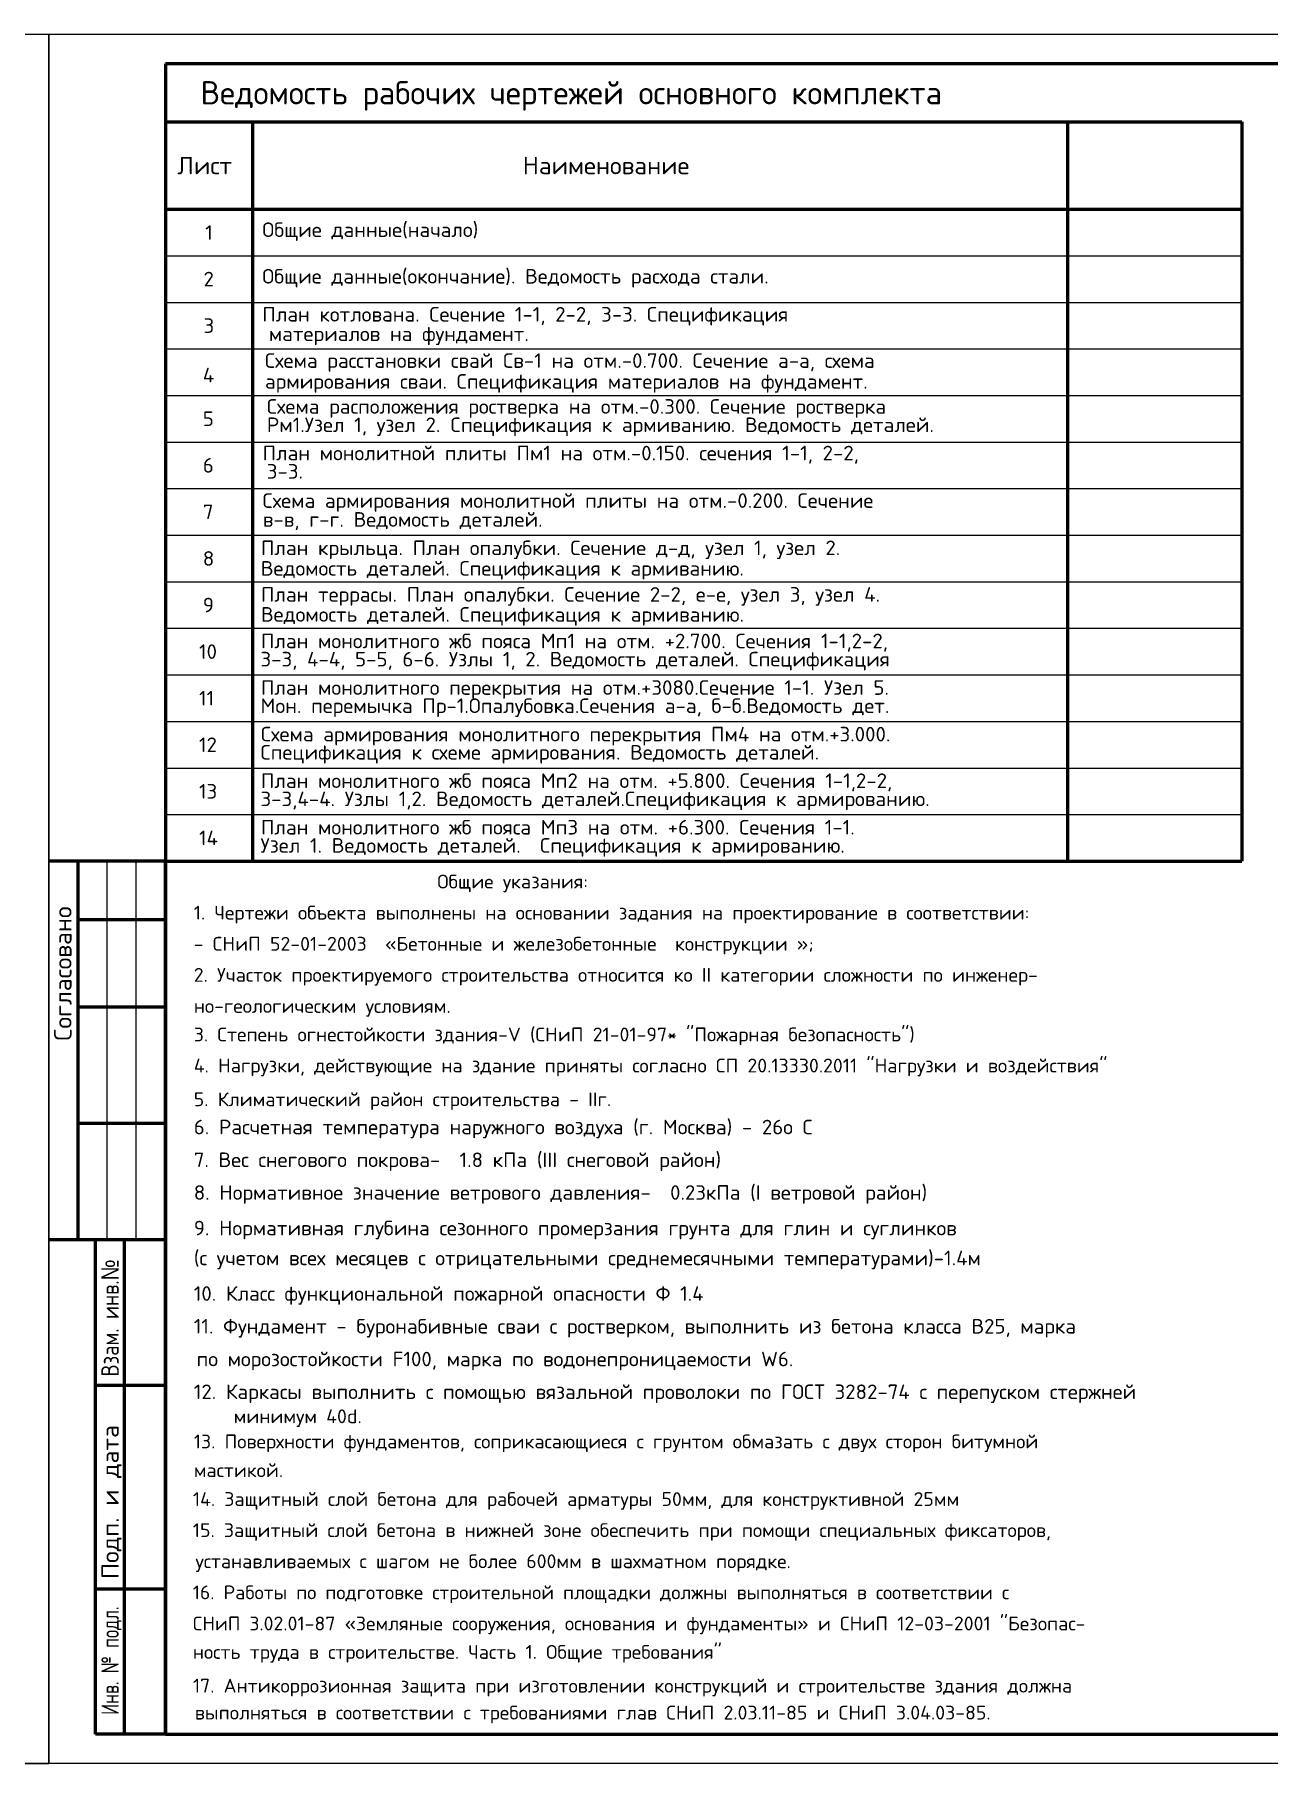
# Model space of a CAD drawing. Extents: x -12289450 to -10763036, y -7834513 to -6150123.
# Drawn here: x -11246492 to -11225289, y -7804813 to -7775113 of the extents above; entities that cross this region are included whole.
import ezdxf

# ---------------------------------------------------------------- set-up
doc = ezdxf.new("R2010")
doc.units = 0
doc.header["$LTSCALE"] = 25
doc.layers.add('Новое', color=51, linetype='Continuous')
doc.styles.get("Standard").update_dxf_attribs({"font": 'arial.ttf'})

msp = doc.modelspace()

# ---------------------------------------------------------------- linework, layer by layer
at = {"color": 0, "linetype": 'Continuous', "ltscale": 5}
msp.add_lwpolyline([(-11267034, -7804813.4), (-11246244, -7804813.4), (-11246244, -7775113.4), (-11267034, -7775113.4)], close=True, dxfattribs=at)
at = {"linetype": 'Continuous', "lineweight": 25, "ltscale": 75, "extrusion": (0, 1, 0)}
for points, elevation in [([(11204244, 0), (11246244, 0)], -7775113.4), ([(11225034.2, 0), (11267034, 0)], -7804813.4)]:
    msp.add_lwpolyline(points, dxfattribs=dict(at, elevation=elevation))
at = {"linetype": 'Continuous', "lineweight": 25, "ltscale": 75}
msp.add_lwpolyline([(-11246244, -7775113.4), (-11246244, -7804813.4)], dxfattribs=at)
at = {"linetype": 'Continuous', "lineweight": 60, "ltscale": 75, "extrusion": (0, 1, 0)}
for points, elevation in [([(11204744, 0), (11244244, 0)], -7775613.4), ([(11244244, 0), (11204744, 0)], -7804313.4)]:
    msp.add_lwpolyline(points, dxfattribs=dict(at, elevation=elevation))
at = {"linetype": 'Continuous', "lineweight": 60, "ltscale": 75, "extrusion": (1, 0, 0), "elevation": -11244244}
msp.add_lwpolyline([(-7775613.4, 0), (-7804313.4, 0)], dxfattribs=at)
at = {"linetype": 'Continuous', "lineweight": 25, "ltscale": 75, "extrusion": (1, 0, 0), "elevation": -11244244}
msp.add_lwpolyline([(-7776613.4, 0), (-7781313.4, 0)], dxfattribs=at)
at = {"linetype": 'Continuous', "ltscale": 75, "extrusion": (0, 1, 0)}
for elevation in [-7776613.4, -7778913.4, -7779713.4, -7780513.4, -7781313.4, -7782113.4, -7782913.4, -7783713.4, -7783713.4, -7784513.4, -7784513.4, -7785313.4, -7785313.4, -7786113.4, -7786113.4, -7786913.4, -7786913.4, -7787713.4, -7787713.4, -7788513.4]:
    msp.add_lwpolyline([(11244244, 0), (11225744, 0)], dxfattribs=dict(at, elevation=elevation))
at = {"linetype": 'Continuous', "lineweight": 60, "extrusion": (0, 1, 0)}
for points, elevation in [([(11244244, 0), (11225744, 0)], -7776613.4), ([(11244244, 0), (11225744, 0)], -7778113.4), ([(11244244, 0), (11246244, 0)], -7789313.4), ([(11244244, 0), (11225744, 0)], -7789313.4), ([(11245744, 0), (11244244, 0)], -7790313.4), ([(11245744, 0), (11244244, 0)], -7791813.4), ([(11245744, 0), (11244244, 0)], -7793813.4), ([(11245444, 0), (11244244, 0)], -7798313.4), ([(11245444, 0), (11244244, 0)], -7801813.4), ([(11244244, 0), (11245444, 0)], -7804313.4)]:
    msp.add_lwpolyline(points, dxfattribs=dict(at, elevation=elevation))
at = {"linetype": 'Continuous', "ltscale": 75, "extrusion": (1, 0, 0), "elevation": -11242744}
msp.add_lwpolyline([(-7776613.4, 0), (-7783713.4, 0)], dxfattribs=at)
at = {"linetype": 'Continuous', "lineweight": 60, "extrusion": (1, 0, 0)}
for points, elevation in [([(-7776613.4, 0), (-7789313.4, 0)], -11242744), ([(-7776613.4, 0), (-7789313.4, 0)], -11228744), ([(-7776613.4, 0), (-7789313.4, 0)], -11225744), ([(-7795813.4, 0), (-7789313.4, 0)], -11245744), ([(-7804313.4, 0), (-7789313.4, 0)], -11244244), ([(-7804313.4, 0), (-7795813.4, 0)], -11245444), ([(-7804313.4, 0), (-7795813.4, 0)], -11244944)]:
    msp.add_lwpolyline(points, dxfattribs=dict(at, elevation=elevation))
at = {"linetype": 'Continuous', "lineweight": 25, "extrusion": (1, 0, 0)}
for elevation in [-11245244, -11244744]:
    msp.add_lwpolyline([(-7795813.4, 0), (-7789313.4, 0)], dxfattribs=dict(at, elevation=elevation))
at = {"linetype": 'Continuous', "lineweight": 60, "extrusion": (2.42532e-15, -1, 0), "elevation": 7795813.4}
msp.add_lwpolyline([(-11246244, 0), (-11244244, 0)], dxfattribs=at)
at = {"linetype": 'Continuous', "lineweight": 25, "ltscale": 60, "extrusion": (1, 0, 0), "elevation": -11244244}
msp.add_lwpolyline([(-7798813.4, 0), (-7804313.4, 0)], dxfattribs=at)
at = {"linetype": 'Continuous', "ltscale": 60, "extrusion": (0, 1, 0), "elevation": -7804313.4}
msp.add_lwpolyline([(11244244, 0), (11223244, 0)], dxfattribs=at)
at = {"layer": 'Новое', "color": 7, "linetype": 'Continuous'}
msp.add_line((-11246244, -7789963.4), (-11246244, -7804813.4), dxfattribs=at)

# ---------------------------------------------------------------- texts
at = {"color": 7, "linetype": 'Continuous', "ltscale": 75, "attachment_point": 1}
for s, insert, char_height, width in [('{\\Fsimplex|c204;\\W0.9575;Ведомость рабочих чертежей основного комплекта }', (-11243639.6, -7775913.5), 399.815, 23862.735), ('\\Fsimplex.shx;\\W1.0000000000;\\T1.0000000000;\\o\\lЛист', (-11244038, -7777213.5), 299.861, 1556.422), ('\\Fsimplex.shx;\\W1.0000000000;\\T1.0000000000;\\o\\lНаименование', (-11238102.8, -7777213.5), 299.861, 3626.892), ('\\Fsimplex.shx;\\W1.0000000000;\\T1.0000000000;\\o\\l1', (-11243559.8, -7778388.2), 250.472, 369.745), ('\\Fsimplex.shx;\\W1.0000000000;\\T1.0000000000;\\o\\l Общие данные(начало)', (-11242744, -7778340.5), 250.472, 4949.808), ('\\Fsimplex.shx;\\W1.0000000000;\\T1.0000000000;\\o\\l2', (-11243588, -7779188.2), 250.472, 477.09), ('{\\Fsimplex|c204; Общие данные\\Fsimplex|c0;(\\Fsimplex|c204;окончание\\Fsimplex|c0;). \\Fsimplex|c204;Ведомость расхода стали\\Fsimplex|c0;. }', (-11242744, -7779140.8), 250, 14000), ('{\\Fsimplex|c204; \\C256;План котлована.\\Fsimplex|c0; \\Fsimplex|c204;Сечение 1-1\\Fsimplex|c0;, 2-2, 3-3.\\Fsimplex|c204; Спецификация \\P\\Fsimplex|c0; }', (-11242744, -7779793.8), 250.4722, 17000), ('\\Fsimplex.shx;\\W1.0000000000;\\T1.0000000000;\\o\\l3', (-11243588, -7779988.2), 250.472, 477.09), ('{\\Fsimplex|c204;\\C256;материалов на фундамент.}', (-11242466.6, -7780128.7), 250.472, 14000), ('{\\Fsimplex|c204;Схема расстановки свай Св-1 на\\Fsimplex|c0; \\Fsimplex|c204;отм\\Fsimplex|c0;.-0.700. \\Fsimplex|c204;Сечение а\\Fsimplex|c0;-\\Fsimplex|c204;а\\Fsimplex|c0;, \\Fsimplex|c204;схема \\Fsimplex|c0; }', (-11242532.4, -7780588.8), 250.4722, 14000), ('\\Fsimplex.shx;\\W1.0000000000;\\T1.0000000000;\\o\\l4', (-11243600.5, -7780838.2), 250.472, 489.017), ('{\\Fsimplex|c204;армирования сваи. Спецификация материалов на фундамент.}', (-11242532.4, -7780946.7), 250.472, 14000), ('{\\Fsimplex|c0;5}', (-11243600.5, -7781588.2), 250.472, 489.017), ('{\\Fsimplex|c0;6}', (-11243600.5, -7782388.2), 250.472, 489.017), ('{\\Fsimplex|c0;7}', (-11243600.5, -7783188.2), 250.472, 489.017), ('{\\Fsimplex|c0;8}', (-11243600.5, -7783988.2), 250.472, 489.017), ('{\\Fsimplex|c0;9}', (-11243600.5, -7784788.2), 250.472, 489.017), ('{\\Fsimplex|c0;10}', (-11243666.4, -7785588.2), 250.472, 489.017), ('{\\Fsimplex|c0;11}', (-11243666.4, -7786388.2), 250.472, 489.017), ('{\\Fsimplex|c0;12}', (-11243666.4, -7787188.2), 250.472, 489.017), ('{\\Fsimplex|c0;13}', (-11243666.4, -7787988.2), 250.472, 489.017), ('{\\Fsimplex|c0;14}', (-11243666.4, -7788788.2), 250.472, 489.017)]:
    msp.add_mtext(s, dxfattribs=dict(at, insert=insert, char_height=char_height, width=width))
at = {"linetype": 'Continuous', "lineweight": 25, "width": 25256.739, "attachment_point": 1}
for s, insert, char_height in [('{\\Fsimplex|c204;Схема расположения ростверка на\\Fsimplex|c0; \\Fsimplex|c204;отм\\Fsimplex|c0;.-0.300. \\Fsimplex|c204;Сечение ростверка  }', (-11242500.8, -7781376.9), 250.4722), ('{\\Fsimplex|c204;Рм\\Fsimplex|c0;1.\\Fsimplex|c204;Узел \\Fsimplex|c0;1, \\Fsimplex|c204;узел \\Fsimplex|c0;2. C\\Fsimplex|c204;пецификация к армиванию\\Fsimplex|c0;. \\Fsimplex|c204;Ведомость деталей\\Fsimplex|c0;. \\Fsimplex|c204; }', (-11242500.8, -7781691.8), 250.4722), ('{\\Fsimplex|c204;План монолитной плиты Пм1\\Fsimplex|c0; \\Fsimplex|c204;на отм.-0.150. сечения 1-1, 2-2, }', (-11242573.8, -7782176.9), 250.4722), ('{\\Fsimplex|c204;3-3.  }', (-11242500.8, -7782491.8), 250.472), ('{\\Fsimplex|c204;Схема армирования монолитной\\Fsimplex|c0; \\Fsimplex|c204;плиты на отм\\Fsimplex|c0;.-0.200. \\Fsimplex|c204;Сечение }', (-11242573.8, -7782994), 250.4722), ('{\\Fsimplex|c204;в\\Fsimplex|c0;-\\Fsimplex|c204;в\\Fsimplex|c0;, \\Fsimplex|c204;г\\Fsimplex|c0;-\\Fsimplex|c204;г\\Fsimplex|c0;. \\Fsimplex|c204;Ведомость деталей\\Fsimplex|c0;.  }', (-11242569.8, -7783317.8), 250.4722), ('{\\Fsimplex|c204;План крыльца. План опалубки.\\Fsimplex|c0; \\Fsimplex|c204;Сечение д\\Fsimplex|c0;-\\Fsimplex|c204;д\\Fsimplex|c0;, \\Fsimplex|c204;узел \\Fsimplex|c0;1, \\Fsimplex|c204;узел \\Fsimplex|c0;2. }', (-11242601.9, -7783805.9), 250.4722), ('{\\Fsimplex|c204;Ведомость\\Fsimplex|c0; \\Fsimplex|c204;деталей\\Fsimplex|c0;. \\Fsimplex|c204;Спецификация\\Fsimplex|c0; \\Fsimplex|c204;к армиванию.\\Fsimplex|c0; }', (-11242604.5, -7784158.1), 250.4722), ('{\\Fsimplex|c204;План террасы. План опалубки.\\Fsimplex|c0; \\Fsimplex|c204;Сечение \\Fsimplex|c0;2-2, \\Fsimplex|c204;е\\Fsimplex|c0;-\\Fsimplex|c204;е\\Fsimplex|c0;, \\Fsimplex|c204;узел \\Fsimplex|c0;3, \\Fsimplex|c204;узел \\Fsimplex|c0;4.  }', (-11242601.9, -7784605.9), 250.4722), ('{\\Fsimplex|c204;Ведомость деталей\\Fsimplex|c0;. \\Fsimplex|c204;Спецификация\\Fsimplex|c0; \\Fsimplex|c204;к армиванию.\\Fsimplex|c0; }', (-11242601.9, -7784949.3), 250.4722), ('{\\Fsimplex|c204;План монолитного жб пояса Мп1\\Fsimplex|c0; \\Fsimplex|c204;на отм\\Fsimplex|c0;. +2.700. \\Fsimplex|c204;Сечения \\Fsimplex|c0;1-1,2-2,    }', (-11242601.9, -7785405.9), 250.4722), ('{\\Fsimplex|c0;3-3, 4-4, 5-5, 6-6. \\Fsimplex|c204;Узлы \\Fsimplex|c0;1, 2. \\Fsimplex|c204;Ведомость\\Fsimplex|c0; \\Fsimplex|c204;деталей\\Fsimplex|c0;. \\Fsimplex|c204;Спецификация }', (-11242608.8, -7785718), 250.4722), ('{\\Fsimplex|c204;План монолитного перекрытия на отм.+3080.Сечение 1-1. Узел 5. }', (-11242601.9, -7786205.9), 250.472), ('{\\Fsimplex|c204;Мон\\Fsimplex|c0;.\\Fsimplex|c204; перемычка Пр\\Fsimplex|c0;-1.\\Fsimplex|c204;Опалубовка\\Fsimplex|c0;.\\Fsimplex|c204;Сечения а\\Fsimplex|c0;-\\Fsimplex|c204;а\\Fsimplex|c0;, \\Fsimplex|c204;б\\Fsimplex|c0;-\\Fsimplex|c204;б\\Fsimplex|c0;.\\Fsimplex|c204;Ведомость дет\\Fsimplex|c0;. }', (-11242608.8, -7786518), 250.4722), ('{\\Fsimplex|c204;Схема армирования монолитного перекрытия\\Fsimplex|c0; \\Fsimplex|c204;Пм\\Fsimplex|c0;4 \\Fsimplex|c204;на отм\\Fsimplex|c0;.+3.000. \\Fsimplex|c204; }', (-11242601.9, -7787005.9), 250.4722), ('{\\Fsimplex|c204;Спецификация к схеме\\Fsimplex|c0; \\Fsimplex|c204;армирования\\Fsimplex|c0;. \\Fsimplex|c204;Ведомость деталей\\Fsimplex|c0;.}', (-11242608.8, -7787318), 250.4722), ('{\\Fsimplex|c204;План монолитного жб пояса Мп2\\Fsimplex|c0; \\Fsimplex|c204;на отм\\Fsimplex|c0;. +5.800. \\Fsimplex|c204;Сечения \\Fsimplex|c0;1-1,2-2,}', (-11242601.9, -7787805.9), 250.4722), ('{\\Fsimplex|c0;3-3,4-4. \\Fsimplex|c204;Узлы \\Fsimplex|c0;1,2. \\Fsimplex|c204;Ведомость деталей\\Fsimplex|c0;.\\Fsimplex|c204;Спецификация к армированию\\Fsimplex|c0;.      \\Fsimplex|c204;  }', (-11242608.8, -7788118), 250.4722), ('{\\Fsimplex|c204;План монолитного жб пояса Мп3\\Fsimplex|c0; \\Fsimplex|c204;на отм\\Fsimplex|c0;. +6.300. \\Fsimplex|c204;Сечения \\Fsimplex|c0;1-1. }', (-11242601.9, -7788605.9), 250.4722), ('{\\Fsimplex|c204;Узел 1. Ведомость деталей.\\Fsimplex|c0; \\Fsimplex|c204; Спецификация к армированию\\Fsimplex|c0;. \\Fsimplex|c204;  }', (-11242608.8, -7788918), 250.4722)]:
    msp.add_mtext(s, dxfattribs=dict(at, insert=insert, char_height=char_height))
at = {"linetype": 'Continuous', "lineweight": 25, "ltscale": 75, "attachment_point": 1}
for s, insert, char_height, width in [('\\Fsimplex.shx;\\W1.0000000000;\\T1.0000000000;\\o\\l                       Общие указания:', (-11243193.6, -7789545.2), 237.5, 8188.095), ('{\\Fsimplex|c0;1. \\Fsimplex|c204;Чертежи объекта выполнены на основании задания на проектирование в соответствии\\Fsimplex|c0;:}', (-11243755.6, -7790079.6), 237.5, 18197.024), ('\\Fsimplex.shx;\\W1.0000000000;\\T1.0000000000;\\o\\l- СНиП 52-01-2003  «Бетонные и железобетонные  конструкции »;', (-11243755.6, -7790614), 237.5, 13673.214), ('{\\Fsimplex|c0;2. \\Fsimplex|c204;Участок проектируемого строительства относится ко \\Fsimplex|c0;II \\Fsimplex|c204;категории сложности по инженер\\Fsimplex|c0;-}', (-11243755.6, -7791148.3), 237.5, 22291.071), ('{\\Fsimplex|c204;но\\Fsimplex|c0;-\\Fsimplex|c204;геологическим\\Fsimplex|c0; \\Fsimplex|c204;условиям\\Fsimplex|c0;.}', (-11243755.6, -7791682.7), 237.5, 6076.933), ('\\Fsimplex.shx;\\W1.0000000000;\\T1.0000000000;\\o\\l3. Степень огнестойкости здания-V (СНиП 21-01-97* "Пожарная безопасность")', (-11243755.6, -7792171.9), 237.5, 16206.548), ('\\Fsimplex.shx;\\W1.0000000000;\\T1.0000000000;\\o\\l4. Нагрузки, действующие на здание приняты согласно СП 20.13330.2011 "Нагрузки и воздействия"', (-11243755.6, -7792706.2), 237.5, 19576.786), ('\\Fsimplex.shx;\\W1.0000000000;\\T1.0000000000;\\o\\l5. Климатический район строительства - IIг.', (-11243755.6, -7793285.8), 237.5, 9341.667), ('{\\Fsimplex|c0;6. \\Fsimplex|c204;Расчетная температура наружного воздуха \\Fsimplex|c0;(\\Fsimplex|c204;г\\Fsimplex|c0;. \\Fsimplex|c204;Москва\\Fsimplex|c0;) - 26\\Fsimplex|c204;о С}', (-11243755.6, -7793755.9), 250, 15848.834), ('\\Fsimplex.shx;\\W1.0000000000;\\T1.0000000000;\\o\\l7. Вес снегового покрова-  1.8 кПа (III снеговой район) ', (-11243755.6, -7794318.4), 250, 11833.333), ('\\Fsimplex.shx;\\W1.0000000000;\\T1.0000000000;\\o\\l8. Нормативное значение ветрового давления-  0.23кПа (I ветровой район)', (-11243755.6, -7794880.9), 250, 16142.857), ('\\Fsimplex.shx;\\W1.0000000000;\\T1.0000000000;\\o\\l9. Нормативная глубина сезонного промерзания грунта для глин и суглинков', (-11243755.6, -7795491.1), 250, 16178.571), ('{\\Fsimplex|c0;(\\Fsimplex|c204;с учетом всех месяцев с отрицательными среднемесячными температурами\\Fsimplex|c0;)-1.4\\Fsimplex|c204;м}', (-11243755.6, -7796005.9), 250, 17666.667), ('\\Fsimplex.shx;\\W1.0000000000;\\T1.0000000000;\\o\\l10. Класс функциональной пожарной опасности Ф 1.4', (-11243755.6, -7796616.1), 250, 11119.048), ('{\\Fsimplex|c0;11. \\Fsimplex|c204;Фундамент - буронабивные сваи с ростверком, выполнить из бетона класса В\\Fsimplex|c0;2\\Fsimplex|c204;5\\Fsimplex|c0;, \\Fsimplex|c204;марка }', (-11243755.6, -7797178.6), 250, 19738.095), ('{\\Fsimplex|c204;по морозостойкости \\Fsimplex|c0;F100, \\Fsimplex|c204;марка по\\Fsimplex|c0; \\Fsimplex|c204;водонепроницаемости \\Fsimplex|c0;W6.}', (-11243708, -7797741.1), 250, 12839.696), ('{\\Fsimplex|c0;12. \\Fsimplex|c204;Каркасы выполнить с помощью вязальной проволоки по ГОСТ \\Fsimplex|c0;3282-74 \\Fsimplex|c204;с перепуском стержней}', (-11243755.6, -7798303.6), 250, 23321.429), ('{\\Fsimplex|c204; минимум \\Fsimplex|c0;40d.}', (-11243227.8, -7798731.5), 237.5, 22155.357), ('{\\Fsimplex|c0;13. \\Fsimplex|c204;Поверхности фундаментов\\Fsimplex|c0;, \\Fsimplex|c204;соприкасающиеся с грунтом обмазать с двух сторон битумной }', (-11243755.6, -7799164), 237.5, 20854.762), ('{\\Fsimplex|c204;мастикой\\Fsimplex|c0;.}', (-11243755.6, -7799657.8), 237.5, 20854.762), ('\\Fsimplex.shx;\\W1.0000000000;\\T1.0000000000;\\o\\l14. Защитный слой бетона для рабочей арматуры 50мм, для конструктивной 25мм', (-11243771.5, -7800153.3), 237.5, 16704.167), ('{\\Fsimplex|c0;\\W0.99916;15. \\Fsimplex|c204;Защитный слой бетона в нижней зоне обеспечить при помощи специальных фиксаторов\\Fsimplex|c0;, }', (-11243771.5, -7800687.6), 237.5, 22306.292), ('{\\Fsimplex|c204;\\W0.99916;устанавливаемых с\\Fsimplex|c0;\\W1; \\Fsimplex|c204;шагом не более \\Fsimplex|c0;600\\Fsimplex|c204;мм в шахматном порядке\\Fsimplex|c0;.}', (-11243726.3, -7801222), 237.5, 17198.759), ('{\\Fsimplex|c0;\\W0.98777;16. \\Fsimplex|c204;Работы по подготовке строительной площадки должны выполняться в соответствии с }', (-11243771.5, -7801756.4), 237.5, 22699.803), ('{\\Fsimplex|c204;\\W0.98777;СНиП \\Fsimplex|c0;3.\\W1;02.01-87 «\\Fsimplex|c204;Земляные сооружения\\Fsimplex|c0;, \\Fsimplex|c204;основания и фундаменты\\Fsimplex|c0;» \\Fsimplex|c204;и СНиП \\Fsimplex|c0;12-03-2001 "\\Fsimplex|c204;Безопас-}', (-11243771.5, -7802290.8), 237.5, 22699.803), ('{\\Fsimplex|c204;ность труда в\\Fsimplex|c0; \\Fsimplex|c204;строительстве\\Fsimplex|c0;. \\Fsimplex|c204;Часть \\Fsimplex|c0;1. \\Fsimplex|c204;Общие требования\\Fsimplex|c0;"}', (-11243771.5, -7802779.9), 237.5, 20594.643), ('{\\Fsimplex|c0;17. \\Fsimplex|c204;Антикоррозионная защита при изготовлении конструкций и строительстве здания должна }', (-11243771.5, -7803359.5), 237.5, 21929.167), ('{\\Fsimplex|c204;выполняться в\\Fsimplex|c0; \\Fsimplex|c204;соответствии с требованиями глав СНиП \\Fsimplex|c0;2.03.11-85 \\Fsimplex|c204;и СНиП \\Fsimplex|c0;3.04.03-85.}', (-11243737.6, -7803821.9), 237.5, 18746.459)]:
    msp.add_mtext(s, dxfattribs=dict(at, insert=insert, char_height=char_height, width=width))
at = {"linetype": 'Continuous', "lineweight": 25, "char_height": 300, "attachment_point": 1, "rotation": 90}
for s, insert, width in [('\\Fsimplex.shx;\\W1.0000000000;\\T1.0000000000;\\o\\lСогласовано', (-11246155.9, -7792399.1), 3257.143), ('{\\Fsimplex|c204;\\W0.8;Взам\\Fsimplex|c0;. \\Fsimplex|c204;инв\\Fsimplex|c0;.\\fArial|b0|i0|c204|p34;№}', (-11245344, -7798169.3), 2571.429), ('\\Fsimplex.shx;\\W1.0000000000;\\T1.0000000000;\\o\\lПодп. и дата', (-11245344, -7801645.9), 3614.286), ('\\Fsimplex.shx;\\W0.7000000000;\\T1.0000000000;\\o\\lИнв. № подл.', (-11245344, -7803981), 2250)]:
    msp.add_mtext(s, dxfattribs=dict(at, insert=insert, width=width))

doc.saveas('drawing.dxf')
